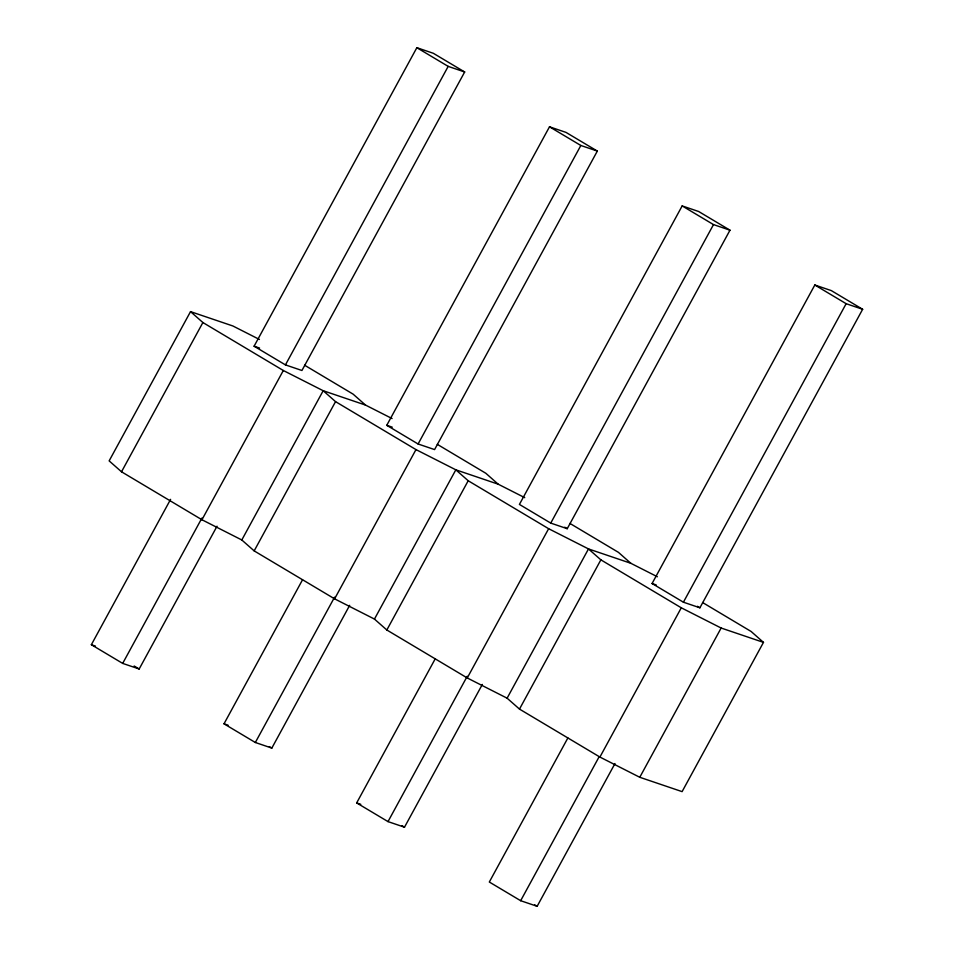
<?xml version="1.0" encoding="UTF-8"?>
<svg xmlns="http://www.w3.org/2000/svg" width="954" height="954" viewBox="0 0 954 954"><rect width="100%" height="100%" fill="white"/><g stroke="black" fill="none" stroke-linecap="round" stroke-linejoin="round"><path stroke-width="1.43" d="M259.428 339.457L232.859 325.97L190.526 311.624L109.15 460.877L121.516 471.789L201.95 519.751L241.803 539.976L254.169 550.887L334.604 598.85L374.457 619.074L386.835 629.998L467.257 677.96L507.111 698.185L519.489 709.096L599.911 757.059L639.776 777.283L682.098 791.629L763.474 642.376L751.108 631.465L702.597 602.534M121.516 471.789L202.892 322.535L190.526 311.624M217.023 526.226L139.177 668.992L122.684 663.4L91.357 644.713L170.599 499.347M254.098 346.207L416.85 47.7L433.343 53.293L464.681 71.979L301.929 370.486L285.437 364.893L254.098 346.207L259.595 348.067M122.684 663.4L201.938 518.034M285.437 364.893L448.189 66.386L464.681 71.979M201.95 519.751L283.326 370.498L202.892 322.535M241.803 539.976L323.179 390.723L365.513 405.068L392.082 418.556M254.169 550.887L335.546 401.634L323.179 390.723L283.326 370.498M349.677 605.325L271.83 748.091L255.338 742.498L224.011 723.812L302.549 579.758M386.764 425.305L549.504 126.799L565.996 132.391L597.335 151.078L434.583 449.584L418.09 443.992L386.764 425.305L392.261 427.177M255.338 742.498L334.592 597.144M418.09 443.992L580.843 145.485L597.335 151.078M334.604 598.85L415.98 449.596L335.546 401.634M374.457 619.074L455.833 469.821L498.167 484.179L524.736 497.654M386.835 629.998L468.199 480.744L455.833 469.821L415.98 449.596M482.33 684.435L404.496 827.201L388.004 821.609L356.665 802.922L435.203 658.856M682.17 205.909L519.417 504.416L550.744 523.102L567.236 528.695L729.989 230.188L698.662 211.502L682.17 205.909L713.497 224.595L729.989 230.188M388.004 821.609L467.245 676.243M550.744 523.102L713.497 224.595M467.257 677.96L548.633 528.707L468.199 480.744M507.111 698.185L588.487 548.932L630.821 563.277L657.389 576.765M519.489 709.096L600.865 559.843L588.487 548.932L548.633 528.707M567.868 737.967L489.319 882.021L520.657 900.707L537.15 906.3L614.984 763.534M652.071 583.514L814.823 285.007L831.316 290.6L862.643 309.287L699.902 607.793L683.41 602.201L652.071 583.514L656.197 584.921M520.657 900.707L599.195 756.653M683.41 602.201L846.15 303.694L862.643 309.287M599.911 757.059L681.287 607.805L600.865 559.843M639.776 777.283L721.141 628.03L763.474 642.376M91.357 644.713L95.472 646.108M224.011 723.812L228.125 725.219M356.665 802.922L360.791 804.317M681.287 607.805L721.141 628.03M416.85 47.7L448.189 66.386M549.504 126.799L580.843 145.485M814.823 285.007L846.15 303.694M304.624 365.227L353.135 394.157L365.513 405.068M437.278 444.325L485.801 473.256L498.167 484.179M569.943 523.436L618.454 552.366L630.821 563.277M564.732 527.192L567.236 528.695M697.386 606.303L699.902 607.793M134.168 665.999L139.177 668.992M269.326 746.6L271.83 748.091M401.98 825.699L404.496 827.201M534.634 904.809L537.15 906.3"/></g></svg>
